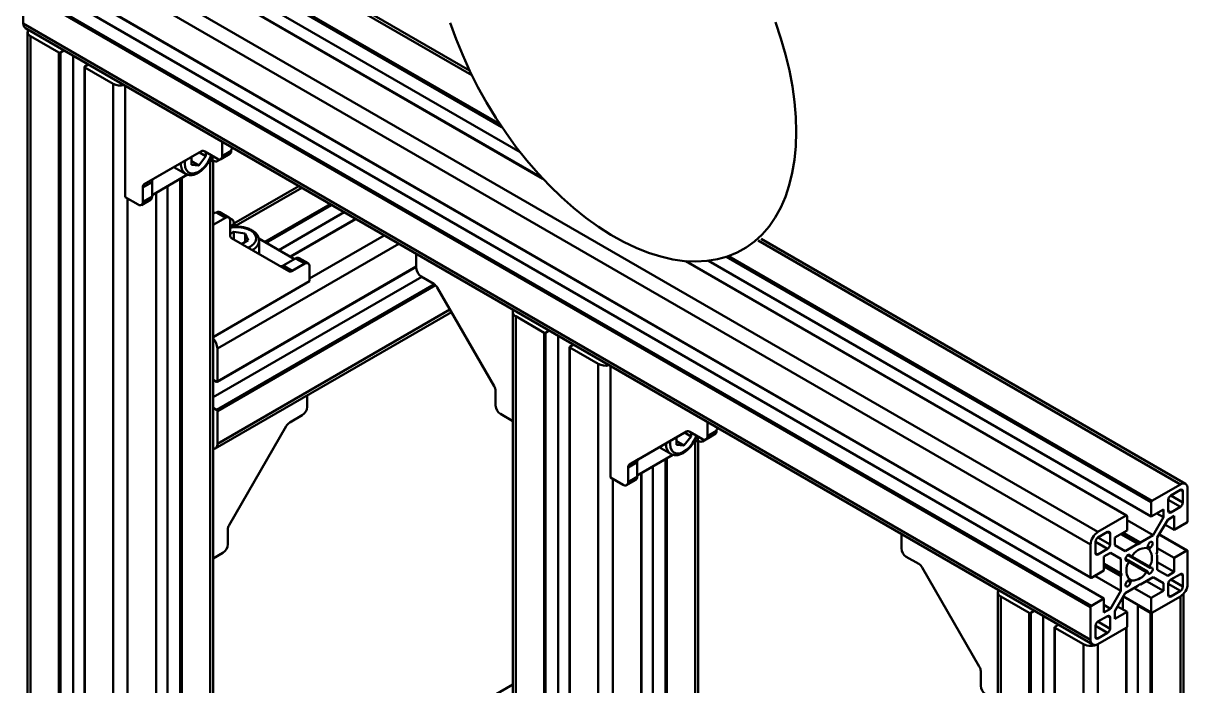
# Model space of a CAD drawing. Header units: millimetres. Extents: x 32504 to 36677, y 41990 to 42879.
# Drawn here: x 36437.1 to 36505, y 42753.1 to 42791.7 of the extents above; entities that cross this region are included whole.
import ezdxf

# ---------------------------------------------------------------- set-up
doc = ezdxf.new("R2010")
doc.units = ezdxf.units.MM
doc.layers.add('Net_dam', color=7, linetype='Continuous', lineweight=50)

msp = doc.modelspace()

# ---------------------------------------------------------------- linework, layer by layer
at = {"layer": 'Net_dam'}
for p, q in [((36442.3287, 42800.7495), (36463.2505, 42788.6716)), ((36463.1137, 42788.9534), (36442.6286, 42800.7792)), ((36440.6316, 42799.7208), (36465.0014, 42785.6524)), ((36440.674, 42799.7943), (36464.8947, 42785.812)), ((36439.175, 42798.9289), (36467.3919, 42782.6396)), ((36467.3509, 42782.6836), (36439.205, 42798.9319)), ((36440.6316, 42798.8716), (36466.0662, 42784.1885)), ((36437.5203, 42797.9737), (36499.7457, 42762.0518)), ((36437.0961, 42797.2389), (36499.3215, 42761.3169)), ((36437.0961, 42795.3282), (36499.3215, 42759.4062)), ((36437.1085, 42795.3007), (36499.3339, 42759.3787)), ((36437.0961, 42793.5971), (36499.3215, 42757.6751)), ((36437.0961, 42791.6864), (36437.0961, 42793.5971)), ((36437.1385, 42793.6706), (36499.3639, 42757.7486)), ((36437.8739, 42794.0951), (36500.0993, 42758.1732)), ((36437.0961, 42791.6864), (36499.3215, 42755.7644)), ((36437.2204, 42791.4117), (36499.4458, 42755.4897)), ((36437.3446, 42791.1965), (36437.3446, 42732.4055)), ((36437.5203, 42790.9515), (36439.175, 42789.9963)), ((36437.5203, 42790.9515), (36437.5203, 42732.1606)), ((36439.175, 42789.9963), (36439.175, 42731.2054)), ((36439.2598, 42789.9963), (36439.4659, 42790.1153)), ((36439.2598, 42789.9963), (36439.2598, 42731.2054)), ((36439.9952, 42789.8098), (36439.9952, 42731.6299)), ((36440.6565, 42789.1554), (36440.6565, 42730.3645)), ((36440.8802, 42789.2989), (36440.674, 42789.1799)), ((36440.674, 42789.1309), (36442.3287, 42788.1758)), ((36440.674, 42789.1309), (36440.674, 42730.34)), ((36442.3287, 42788.1758), (36442.3287, 42729.3848)), ((36443.0358, 42788.0545), (36443.0358, 42781.5618)), ((36448.6926, 42783.9629), (36448.6926, 42784.7889)), ((36444.151, 42782.3201), (36447.4784, 42784.2416)), ((36444.6813, 42782.6263), (36447.4826, 42784.2439)), ((36447.3589, 42784.1725), (36447.7465, 42783.9488)), ((36447.6784, 42784.2218), (36448.4098, 42783.7996)), ((36447.7465, 42783.9488), (36447.7465, 42784.1825)), ((36448.6098, 42783.7798), (36449.1401, 42784.086)), ((36448.6926, 42783.9629), (36449.223, 42784.2691)), ((36449.3373, 42784.4167), (36449.223, 42784.3508)), ((36449.223, 42784.3508), (36449.223, 42784.2691)), ((36446.2885, 42783.5215), (36446.2889, 42783.5546)), ((36446.8952, 42783.9047), (36446.8952, 42783.4573)), ((36446.8952, 42783.665), (36447.3208, 42783.4192)), ((36447.3208, 42783.4192), (36446.8952, 42783.4573)), ((36447.3208, 42783.4192), (36447.7465, 42783.9488)), ((36447.869, 42783.5682), (36448.134, 42783.7212)), ((36447.9855, 42783.6355), (36447.9855, 42738.6929)), ((36448.134, 42783.7212), (36448.134, 42783.9588)), ((36448.134, 42783.7212), (36448.2047, 42783.6804)), ((36448.1613, 42738.5915), (36448.1613, 42783.7055)), ((36448.4047, 42783.6606), (36448.935, 42783.9667)), ((36444.5985, 42781.6802), (36446.6752, 42782.879)), ((36445.8792, 42783.318), (36446.5578, 42782.9263)), ((36446.3309, 42782.6803), (36446.3309, 42737.7377)), ((36444.5985, 42782.4431), (36444.0682, 42782.137)), ((36444.0682, 42781.2924), (36444.0682, 42782.137)), ((36444.151, 42782.3201), (36444.6813, 42782.6263)), ((36444.5985, 42781.5986), (36444.5985, 42782.4431)), ((36445.5106, 42782.2067), (36445.5106, 42737.2642)), ((36446.246, 42782.6313), (36446.246, 42737.6887)), ((36453.1521, 42782.2145), (36449.3644, 42780.0279)), ((36453.3278, 42782.1131), (36449.513, 42779.9108)), ((36443.0358, 42781.5618), (36443.7853, 42781.1291)), ((36443.1772, 42781.4801), (36443.1772, 42735.9171)), ((36443.9853, 42781.1093), (36444.5156, 42781.4154)), ((36444.0682, 42781.2924), (36444.5985, 42781.5986)), ((36444.8318, 42781.8149), (36444.8318, 42736.8723)), ((36444.8494, 42736.8825), (36444.8494, 42781.825)), ((36448.1613, 42780.6921), (36448.2754, 42780.6262)), ((36448.2754, 42780.6262), (36448.3461, 42780.667)), ((36448.3461, 42780.667), (36448.8765, 42780.3609)), ((36449.0765, 42780.3807), (36448.5461, 42780.6868)), ((36454.9824, 42781.1579), (36451.1676, 42778.9556)), ((36455.0673, 42781.1089), (36451.2525, 42778.9067)), ((36455.8028, 42780.6843), (36451.988, 42778.4821)), ((36448.1613, 42779.948), (36448.8765, 42780.3609)), ((36449.2815, 42780.2614), (36449.0883, 42780.3729)), ((36449.1593, 42780.1975), (36449.1593, 42779.353)), ((36449.1593, 42779.8783), (36449.3644, 42779.9966)), ((36449.3644, 42779.9966), (36449.3644, 42780.0783)), ((36449.6289, 42779.8439), (36449.3644, 42779.9966)), ((36456.4639, 42780.3026), (36452.6491, 42778.1004)), ((36456.4815, 42780.2925), (36452.6667, 42778.0903)), ((36449.3612, 42779.5476), (36449.1593, 42779.4311)), ((36450.0327, 42779.4438), (36449.3612, 42779.5476)), ((36449.3612, 42779.1011), (36449.3612, 42779.5476)), ((36450.0327, 42779.4438), (36450.2126, 42779.0562)), ((36450.0327, 42778.9523), (36450.0327, 42779.4438)), ((36458.1361, 42779.3373), (36453.7838, 42776.8248)), ((36458.9847, 42778.8474), (36448.4098, 42772.7426)), ((36449.2422, 42779.1698), (36452.5696, 42777.2483)), ((36449.8257, 42778.8328), (36450.2126, 42779.0562)), ((36452.8999, 42777.9556), (36450.8234, 42779.1544)), ((36450.8412, 42778.2465), (36450.8412, 42779.0294)), ((36479.9459, 42779.0335), (36504.5541, 42764.8275)), ((36504.854, 42764.8572), (36480.1216, 42779.135)), ((36450.4604, 42778.4987), (36450.4319, 42778.4828)), ((36452.9706, 42777.9965), (36452.2393, 42777.5743)), ((36452.9706, 42777.9965), (36453.501, 42777.6903)), ((36453.7009, 42777.7101), (36453.1706, 42778.0163)), ((36460.0063, 42777.4317), (36460.0063, 42778.2576)), ((36478.0988, 42778.0915), (36502.857, 42763.7989)), ((36478.2055, 42778.1279), (36502.8994, 42763.8723)), ((36448.3974, 42770.8045), (36460.0063, 42777.5062)), ((36460.0063, 42777.5265), (36448.4098, 42770.8319)), ((36452.2393, 42777.5743), (36452.7696, 42777.2681)), ((36452.7696, 42777.2681), (36453.501, 42777.6903)), ((36453.7838, 42777.527), (36453.7838, 42776.6615)), ((36475.7083, 42777.8387), (36501.4004, 42763.007)), ((36501.4304, 42763.0099), (36475.7493, 42777.8353)), ((36477.034, 42777.857), (36502.857, 42762.9497)), ((36460.3204, 42776.9238), (36448.1613, 42769.9044)), ((36453.7838, 42776.6615), (36448.1613, 42773.4157)), ((36461.0206, 42776.5196), (36460.2892, 42776.9418)), ((36461.0538, 42776.4981), (36448.3674, 42769.1744)), ((36461.1219, 42776.4394), (36448.4098, 42769.1009)), ((36464.548, 42770.5452), (36461.2206, 42776.3084)), ((36448.2855, 42766.9155), (36462.0544, 42774.8641)), ((36461.9666, 42775.0163), (36448.4098, 42767.1902)), ((36465.6289, 42774.8683), (36465.6289, 42716.0774)), ((36465.6632, 42774.992), (36465.6632, 42774.9838)), ((36467.4592, 42773.6682), (36465.8046, 42774.6234)), ((36465.8046, 42715.8324), (36465.8046, 42774.6234)), ((36467.4592, 42714.8772), (36467.4592, 42773.6682)), ((36467.7502, 42773.7872), (36467.5441, 42773.6682)), ((36467.5441, 42714.8772), (36467.5441, 42773.6682)), ((36468.2795, 42715.3018), (36468.2795, 42773.4816)), ((36448.4098, 42772.7426), (36448.4098, 42770.8319)), ((36468.9407, 42772.8273), (36468.9407, 42714.0363)), ((36468.9583, 42772.8518), (36469.1644, 42772.9708)), ((36470.6129, 42771.8476), (36468.9583, 42772.8028)), ((36468.9583, 42714.0118), (36468.9583, 42772.8028)), ((36470.6129, 42713.0566), (36470.6129, 42771.8476)), ((36471.32, 42771.7264), (36471.32, 42765.2336)), ((36448.3674, 42770.8074), (36448.1613, 42770.9264)), ((36453.6424, 42769.3453), (36453.6424, 42770.0079)), ((36464.6308, 42769.4218), (36464.6308, 42770.2664)), ((36448.1613, 42769.2933), (36448.3674, 42769.1744)), ((36448.4098, 42769.1009), (36448.4098, 42767.1902)), ((36452.6282, 42768.4331), (36453.3595, 42768.8554)), ((36465.6289, 42768.5191), (36464.9137, 42768.9319)), ((36476.9769, 42767.6348), (36476.9769, 42768.4607)), ((36449.1007, 42762.4588), (36452.4282, 42768.222)), ((36472.4353, 42765.9919), (36475.7627, 42767.9135)), ((36472.9656, 42766.2981), (36475.7669, 42767.9158)), ((36475.6432, 42767.8444), (36476.0308, 42767.6206)), ((36475.9627, 42767.8937), (36476.6941, 42767.4714)), ((36476.0308, 42767.6206), (36476.0308, 42767.8543)), ((36476.894, 42767.4516), (36477.4244, 42767.7578)), ((36476.9769, 42767.6348), (36477.5072, 42767.9409)), ((36477.6215, 42768.0886), (36477.5072, 42768.0226)), ((36477.5072, 42768.0226), (36477.5072, 42767.9409)), ((36474.5727, 42767.1933), (36474.5732, 42767.2264)), ((36475.1794, 42767.5765), (36475.1794, 42767.1291)), ((36475.1794, 42767.3368), (36475.6051, 42767.0911)), ((36475.6051, 42767.0911), (36475.1794, 42767.1291)), ((36475.6051, 42767.0911), (36476.0308, 42767.6206)), ((36476.1533, 42767.24), (36476.4183, 42767.393)), ((36476.2698, 42722.3648), (36476.2698, 42767.3073)), ((36476.4183, 42767.393), (36476.4183, 42767.6306)), ((36476.4183, 42767.393), (36476.489, 42767.3522)), ((36476.4455, 42722.2633), (36476.4455, 42767.3773)), ((36476.689, 42767.3324), (36477.2193, 42767.6385)), ((36472.8828, 42765.352), (36474.9595, 42766.5509)), ((36474.1635, 42766.9899), (36474.842, 42766.5981)), ((36472.8828, 42766.115), (36472.3524, 42765.8088)), ((36472.3524, 42764.9643), (36472.3524, 42765.8088)), ((36472.4353, 42765.9919), (36472.9656, 42766.2981)), ((36472.8828, 42765.2704), (36472.8828, 42766.115)), ((36473.7949, 42720.936), (36473.7949, 42765.8786)), ((36474.5303, 42721.3606), (36474.5303, 42766.3031)), ((36474.6152, 42721.4096), (36474.6152, 42766.3521)), ((36471.32, 42765.2336), (36472.0696, 42764.8009)), ((36471.4615, 42719.589), (36471.4615, 42765.152)), ((36472.2696, 42764.7811), (36472.7999, 42765.0873)), ((36472.3524, 42764.9643), (36472.8828, 42765.2704)), ((36473.1161, 42720.5442), (36473.1161, 42765.4867)), ((36473.1337, 42720.5543), (36473.1337, 42765.4969)), ((36504.5541, 42764.8275), (36502.8994, 42763.8723)), ((36504.5541, 42764.5009), (36503.9884, 42764.1744)), ((36504.554, 42764.5009), (36504.6955, 42764.4193)), ((36504.6955, 42763.766), (36504.6955, 42764.4193)), ((36504.9783, 42762.6718), (36504.9783, 42764.5825)), ((36502.857, 42763.7989), (36502.857, 42762.9497)), ((36503.847, 42763.9294), (36503.847, 42763.2762)), ((36503.847, 42763.9293), (36504.5541, 42763.5211)), ((36503.9883, 42764.1743), (36504.6955, 42763.766)), ((36501.4004, 42763.007), (36499.7457, 42762.0518)), ((36501.4428, 42762.1332), (36501.4428, 42762.9824)), ((36502.857, 42762.9497), (36503.5641, 42763.3579)), ((36503.1777, 42763.1348), (36503.5641, 42762.9117)), ((36503.5641, 42763.3579), (36503.5641, 42762.9117)), ((36503.8141, 42762.7673), (36504.2005, 42762.9904)), ((36503.847, 42763.2762), (36503.9884, 42763.1945)), ((36503.9884, 42763.1945), (36504.5541, 42763.5211)), ((36504.2005, 42762.9904), (36504.2005, 42762.1738)), ((36501.4428, 42762.7425), (36502.9606, 42761.8663)), ((36503.5641, 42762.9117), (36502.9606, 42761.8663)), ((36503.2106, 42761.7219), (36503.8141, 42762.7673)), ((36503.6537, 42762.4895), (36504.2005, 42762.1738)), ((36504.2005, 42762.1738), (36504.9359, 42762.5983)), ((36449.0179, 42761.3354), (36449.0179, 42762.18)), ((36488.2906, 42761.1035), (36488.2906, 42761.9295)), ((36499.7456, 42761.7251), (36500.4528, 42761.3168)), ((36500.3114, 42762.0517), (36499.7457, 42761.7251)), ((36500.3114, 42762.0517), (36500.4528, 42761.97)), ((36500.4528, 42761.3168), (36500.4528, 42761.97)), ((36500.7357, 42761.725), (36501.4428, 42762.1332)), ((36500.7357, 42761.2789), (36500.7357, 42761.725)), ((36501.0863, 42761.9275), (36502.0764, 42761.3559)), ((36501.1174, 42761.9454), (36502.1499, 42761.3493)), ((36501.2333, 42762.0123), (36502.2234, 42761.4407)), ((36502.9606, 42761.8663), (36502.2234, 42761.4407)), ((36503.2106, 42760.8706), (36503.2106, 42761.7219)), ((36503.3142, 42761.9014), (36504.9359, 42760.9653)), ((36504.9659, 42760.9682), (36503.323, 42761.9167)), ((36499.3215, 42761.3169), (36499.3215, 42759.4062)), ((36499.6043, 42761.4802), (36499.6043, 42760.827)), ((36499.6043, 42761.4801), (36500.3114, 42761.0719)), ((36499.7457, 42760.7453), (36500.3114, 42761.0719)), ((36501.3392, 42760.9303), (36500.7357, 42761.2789)), ((36502.0764, 42761.3559), (36501.3392, 42760.9303)), ((36502.1499, 42761.3493), (36502.0764, 42761.3559)), ((36502.2234, 42761.4407), (36502.1499, 42761.3493)), ((36502.5745, 42761.1219), (36502.7589, 42761.0155)), ((36502.6585, 42761.2193), (36502.8013, 42761.1368)), ((36503.2106, 42761.1122), (36504.2005, 42760.5407)), ((36504.9359, 42760.9653), (36504.2005, 42760.5407)), ((36504.9783, 42759.0301), (36504.9783, 42760.9408)), ((36448.1613, 42760.5143), (36448.7351, 42760.8455)), ((36489.3048, 42760.1914), (36488.5735, 42760.6136)), ((36499.6043, 42760.8269), (36499.7457, 42760.7453)), ((36500.0993, 42760.6228), (36500.4857, 42760.8458)), ((36500.0993, 42759.8062), (36500.0993, 42760.6228)), ((36500.4856, 42760.8458), (36501.0892, 42760.4973)), ((36500.4857, 42760.8458), (36501.0892, 42760.4973)), ((36501.0892, 42760.4973), (36501.0892, 42759.646)), ((36501.3585, 42760.4656), (36501.4985, 42760.3847)), ((36501.5343, 42760.3872), (36501.3596, 42760.4881)), ((36501.4821, 42760.7006), (36502.7655, 42759.9597)), ((36501.4823, 42760.7007), (36501.657, 42760.5998)), ((36501.5012, 42760.7129), (36501.6413, 42760.632)), ((36502.6428, 42759.7471), (36501.5368, 42760.3856)), ((36501.5409, 42760.3122), (36502.5746, 42759.7155)), ((36501.7251, 42760.6314), (36502.7589, 42760.0346)), ((36503.1681, 42760.7613), (36503.2106, 42760.8706)), ((36503.2106, 42760.7009), (36503.1681, 42760.7613)), ((36503.2106, 42759.8497), (36503.2106, 42760.7009)), ((36503.2106, 42760.2957), (36504.2005, 42759.7242)), ((36504.2005, 42760.5407), (36504.2005, 42759.7242)), ((36492.8322, 42754.217), (36489.5048, 42759.9803)), ((36499.3639, 42759.3817), (36500.0993, 42759.8062)), ((36500.0993, 42760.2175), (36501.0892, 42759.646)), ((36500.0993, 42760.1816), (36501.1317, 42759.5857)), ((36500.0993, 42760.0478), (36501.0892, 42759.4763)), ((36501.0892, 42759.646), (36501.1317, 42759.5857)), ((36501.1317, 42759.5857), (36501.0892, 42759.4763)), ((36503.8141, 42759.5011), (36503.2106, 42759.8497)), ((36504.2005, 42759.7242), (36503.8141, 42759.5011)), ((36504.5541, 42759.6017), (36503.9884, 42759.2751)), ((36504.554, 42759.6017), (36504.6955, 42759.52)), ((36499.5712, 42759.5014), (36501.0892, 42758.6251)), ((36501.0892, 42759.4763), (36501.0892, 42758.6251)), ((36501.3392, 42758.4807), (36502.0764, 42758.9063)), ((36501.4985, 42759.2102), (36501.6413, 42759.1277)), ((36501.541, 42759.3314), (36501.7252, 42759.2251)), ((36502.0764, 42758.9063), (36502.1499, 42758.9977)), ((36502.1499, 42758.9977), (36502.2234, 42758.9911)), ((36502.2234, 42758.9911), (36502.9606, 42759.4167)), ((36502.574, 42759.1935), (36503.5641, 42758.6219)), ((36502.9605, 42759.4166), (36503.5641, 42759.0681)), ((36502.9606, 42759.4167), (36503.5641, 42759.0681)), ((36503.5641, 42759.0681), (36503.5641, 42758.6219)), ((36503.847, 42759.0302), (36503.847, 42758.3769)), ((36503.847, 42759.03), (36504.5541, 42758.6218)), ((36503.9883, 42759.275), (36504.6955, 42758.8668)), ((36504.6955, 42758.8668), (36504.6955, 42759.52)), ((36493.9131, 42758.5401), (36493.9131, 42699.7492)), ((36493.9475, 42758.6638), (36493.9475, 42758.6556)), ((36494.0889, 42758.2952), (36495.7435, 42757.34)), ((36494.0889, 42758.2952), (36494.0889, 42699.5043)), ((36501.0892, 42758.6251), (36500.4857, 42757.5797)), ((36500.7357, 42757.4353), (36501.3392, 42758.4807)), ((36501.1928, 42758.227), (36501.1928, 42757.5416)), ((36501.2265, 42758.2855), (36502.8694, 42757.337)), ((36501.2353, 42758.3007), (36502.857, 42757.3645)), ((36501.8669, 42758.7853), (36502.857, 42758.2137)), ((36503.5641, 42758.6219), (36502.857, 42758.2137)), ((36502.857, 42758.2137), (36502.857, 42757.3645)), ((36502.8994, 42757.34), (36504.5541, 42758.2952)), ((36503.847, 42758.3769), (36503.9884, 42758.2953)), ((36503.9884, 42758.2953), (36504.5541, 42758.6218)), ((36504.5541, 42758.2952), (36504.5541, 42699.5043)), ((36504.7298, 42699.7492), (36504.7298, 42758.4407)), ((36499.3215, 42757.6751), (36499.3215, 42755.7644)), ((36500.0993, 42758.1732), (36499.3639, 42757.7486)), ((36500.0993, 42757.3566), (36500.0993, 42758.1732)), ((36500.0993, 42757.8027), (36500.4857, 42757.5797)), ((36500.4857, 42757.5797), (36500.0993, 42757.3566)), ((36500.896, 42757.713), (36501.4428, 42757.3973)), ((36502.104, 42757.7789), (36502.0792, 42757.7645)), ((36502.0792, 42757.7645), (36502.8146, 42757.34)), ((36502.0792, 42757.7645), (36502.0792, 42698.9736)), ((36495.7435, 42757.34), (36495.7435, 42698.5491)), ((36495.8284, 42757.34), (36496.0345, 42757.459)), ((36495.8284, 42757.34), (36495.8284, 42698.5491)), ((36496.5638, 42757.1535), (36496.5638, 42698.9736)), ((36500.3114, 42757.1525), (36499.7457, 42756.8259)), ((36500.3114, 42757.1524), (36500.4528, 42757.0708)), ((36500.4528, 42756.4176), (36500.4528, 42757.0708)), ((36500.7357, 42756.9891), (36500.7357, 42757.4353)), ((36501.4428, 42757.3973), (36500.7357, 42756.9891)), ((36501.4428, 42756.5481), (36501.4428, 42757.3973)), ((36502.8146, 42757.34), (36502.8146, 42698.5491)), ((36502.8994, 42757.34), (36502.8994, 42698.5491)), ((36497.225, 42756.4991), (36497.225, 42697.7082)), ((36497.4487, 42756.6426), (36497.2426, 42756.5236)), ((36497.2426, 42756.4746), (36498.8972, 42755.5194)), ((36497.2426, 42756.4746), (36497.2426, 42697.6837)), ((36499.6043, 42756.5809), (36499.6043, 42755.9277)), ((36499.6043, 42756.5808), (36500.3114, 42756.1726)), ((36499.7456, 42756.8258), (36500.4528, 42756.4176)), ((36499.7457, 42755.5194), (36501.4004, 42756.4746)), ((36501.4004, 42756.4746), (36501.4004, 42697.6837)), ((36501.4179, 42697.7082), (36501.4179, 42756.4892)), ((36498.8972, 42755.5194), (36498.8972, 42696.7285)), ((36499.6043, 42755.9277), (36499.7457, 42755.846)), ((36499.7457, 42755.846), (36500.3114, 42756.1726)), ((36499.7457, 42755.5194), (36499.7457, 42696.7285)), ((36492.9151, 42753.0937), (36492.9151, 42753.9382)), ((36465.6289, 42753.1701), (36448.1613, 42743.0863))]:
    msp.add_line(p, q, dxfattribs=at)
at = {"layer": 'Net_dam', "flags": 128}
for points in [[(36480.9472, 42791.762), (36481.2642, 42790.8168), (36481.5348, 42789.8749), (36481.7579, 42788.9408), (36481.9324, 42788.0189), (36482.0573, 42787.1137), (36482.1322, 42786.2294), (36482.1567, 42785.3702), (36482.1306, 42784.5403), (36482.0541, 42783.7436), (36481.9276, 42782.9838), (36481.7515, 42782.2647), (36481.5269, 42781.5896), (36481.2547, 42780.9618), (36480.9363, 42780.3843), (36480.5732, 42779.8597), (36480.167, 42779.3907), (36479.7198, 42778.9794), (36479.2337, 42778.6277), (36478.7109, 42778.3375), (36478.1541, 42778.11), (36477.5657, 42777.9464), (36476.9487, 42777.8474), (36476.3059, 42777.8134), (36475.6405, 42777.8448), (36474.9556, 42777.9412), (36474.2545, 42778.1023), (36473.5405, 42778.3272), (36472.817, 42778.615), (36472.0874, 42778.9642), (36471.3553, 42779.3732), (36470.6242, 42779.84), (36469.8974, 42780.3624), (36469.1785, 42780.9379), (36468.4709, 42781.5637), (36467.778, 42782.237), (36467.1031, 42782.9544), (36466.4493, 42783.7126), (36465.8199, 42784.5079), (36465.2178, 42785.3366), (36464.6458, 42786.1946), (36464.1068, 42787.078), (36463.6032, 42787.9825), (36463.1375, 42788.9038), (36462.7119, 42789.8375), (36462.3284, 42790.7792), (36461.9888, 42791.7243)], [(36446.5273, 42783.6923), (36446.5147, 42783.5215), (36446.5401, 42783.3046), (36446.6144, 42783.1306), (36446.7332, 42783.0104), (36446.8889, 42782.9516), (36447.0717, 42782.9577), (36447.2702, 42783.0286), (36447.4719, 42783.1597), (36447.6641, 42783.3427), (36447.8347, 42783.5662), (36447.973, 42783.8162), (36448.049, 42784.0079)], [(36448.4792, 42783.7695), (36448.466, 42783.7311), (36448.4399, 42783.6898), (36448.4047, 42783.6606), (36448.3619, 42783.6447), (36448.313, 42783.6427), (36448.2599, 42783.6548), (36448.2047, 42783.6804)], [(36448.935, 42783.9667), (36448.9351, 42783.9667), (36448.9469, 42783.9744)], [(36449.1509, 42780.2717), (36449.1898, 42780.2792), (36449.2387, 42780.2773), (36449.2815, 42780.2614), (36449.3167, 42780.2322), (36449.3429, 42780.1908), (36449.3589, 42780.1389), (36449.3644, 42780.0783)], [(36450.1937, 42778.6204), (36450.3473, 42778.6947), (36450.5224, 42778.825), (36450.6359, 42778.9764), (36450.6806, 42779.1394), (36450.6537, 42779.3036), (36450.5569, 42779.4588), (36450.3963, 42779.5952), (36450.1819, 42779.7043), (36449.9273, 42779.7792), (36449.6484, 42779.8152), (36449.3628, 42779.81), (36449.1593, 42779.7801)], [(36474.8115, 42767.3641), (36474.799, 42767.1933), (36474.8243, 42766.9765), (36474.8987, 42766.8024), (36475.0175, 42766.6822), (36475.1732, 42766.6234), (36475.356, 42766.6296), (36475.5545, 42766.7004), (36475.7562, 42766.8315), (36475.9483, 42767.0146), (36476.1189, 42767.2381), (36476.2573, 42767.488), (36476.3333, 42767.6797)], [(36476.7634, 42767.4414), (36476.7503, 42767.403), (36476.7242, 42767.3616), (36476.689, 42767.3324), (36476.6461, 42767.3165), (36476.5972, 42767.3146), (36476.5442, 42767.3266), (36476.489, 42767.3522)], [(36477.2193, 42767.6385), (36477.2193, 42767.6386), (36477.2312, 42767.6463)], [(36502.8013, 42761.1368), (36502.8597, 42761.1858), (36502.9074, 42761.2552), (36502.9358, 42761.3325), (36502.9398, 42761.4038), (36502.9188, 42761.4564), (36502.8764, 42761.4808), (36502.8204, 42761.4727), (36502.7606, 42761.4335), (36502.7079, 42761.3703), (36502.6717, 42761.2943), (36502.6585, 42761.2192)], [(36501.6413, 42760.632), (36501.6281, 42760.6918), (36501.5919, 42760.726), (36501.5392, 42760.7284), (36501.4794, 42760.6986), (36501.4234, 42760.642), (36501.381, 42760.5686), (36501.36, 42760.4918), (36501.364, 42760.4251), (36501.3924, 42760.3806), (36501.4401, 42760.3663), (36501.4985, 42760.3847)], [(36501.4985, 42760.3847), (36501.5125, 42760.39), (36501.5254, 42760.3904), (36501.5362, 42760.386), (36501.5443, 42760.3771), (36501.549, 42760.3643), (36501.55, 42760.3485), (36501.5472, 42760.3308), (36501.5409, 42760.3124)], [(36501.7254, 42760.6318), (36501.7126, 42760.6171), (36501.6986, 42760.6057), (36501.6844, 42760.5986), (36501.6709, 42760.5962), (36501.6592, 42760.5987), (36501.6499, 42760.6059), (36501.6438, 42760.6173), (36501.6413, 42760.632)], [(36502.5746, 42759.7155), (36502.5874, 42759.7301), (36502.6014, 42759.7413), (36502.6156, 42759.7484), (36502.629, 42759.7507), (36502.6408, 42759.7482), (36502.65, 42759.741), (36502.656, 42759.7296), (36502.6585, 42759.7148)], [(36502.6585, 42759.7148), (36502.6718, 42759.6551), (36502.708, 42759.621), (36502.7606, 42759.6186), (36502.8203, 42759.6483), (36502.8764, 42759.7049), (36502.9187, 42759.7782), (36502.9398, 42759.855), (36502.9358, 42759.9217), (36502.9075, 42759.9662), (36502.8599, 42759.9806), (36502.8016, 42759.9624)], [(36502.8016, 42759.9624), (36502.7875, 42759.9571), (36502.7746, 42759.9565), (36502.7637, 42759.9609), (36502.7556, 42759.9698), (36502.7508, 42759.9826), (36502.7498, 42759.9984), (36502.7526, 42760.0161), (36502.7589, 42760.0346)], [(36501.4986, 42759.2102), (36501.4402, 42759.1612), (36501.3925, 42759.0918), (36501.364, 42759.0146), (36501.36, 42758.9432), (36501.381, 42758.8906), (36501.4233, 42758.8661), (36501.4794, 42758.8742), (36501.5391, 42758.9134), (36501.5919, 42758.9767), (36501.6281, 42759.0526), (36501.6413, 42759.1277)]]:
    msp.add_lwpolyline(points, dxfattribs=at)
at = {"layer": 'Net_dam'}
for centre, radius, start, end in [((36437.3901, 42791.6539), 0.2958, 173.701153, 234.986667), ((36437.61, 42791.1943), 0.2588, 151.450922, 249.719467), ((36439.2174, 42790.0782), 0.0922, 242.609672, 297.390328), ((36440.6833, 42789.1554), 0.0262, 110.783421, 249.216579), ((36442.7542, 42789.0002), 0.9278, 242.700889, 283.03031), ((36447.5612, 42784.0583), 0.2012, 54.381827, 114.313952), ((36449.027, 42784.2475), 0.1972, 305.013333, 6.298847), ((36446.921, 42783.4487), 0.6367, 173.436925, 234.723881), ((36448.5202, 42783.935), 0.1747, 230.796715, 9.214037), ((36444.2684, 42782.1567), 0.2012, 125.698039, 185.620379), ((36444.7987, 42782.4628), 0.2012, 125.698039, 185.620379), ((36444.4025, 42781.5769), 0.1972, 305.013333, 6.298848), ((36443.8957, 42781.2645), 0.1747, 230.796715, 9.214037), ((36448.4633, 42780.5035), 0.2012, 65.692881, 125.617577), ((36448.9869, 42780.2255), 0.1747, 350.785963, 129.203285), ((36449.3596, 42779.3333), 0.2012, 174.379621, 234.301961), ((36450.2073, 42779.0828), 0.6366, 293.432238, 354.720947), ((36453.0878, 42777.8329), 0.2012, 65.692881, 125.617577), ((36452.1214, 42777.7397), 0.2031, 247.423597, 305.46513), ((36452.6524, 42777.4317), 0.2012, 245.686048, 305.618173), ((36453.6114, 42777.555), 0.1747, 350.785963, 129.203285), ((36460.6204, 42777.4596), 0.6147, 182.605478, 237.394522), ((36460.7151, 42776.03), 0.577, 28.855609, 58.045328), ((36465.8947, 42774.8667), 0.2594, 153.174266, 249.678093), ((36447.4831, 42772.699), 0.9277, 2.697218, 43.030069), ((36467.5017, 42773.7501), 0.0922, 242.609672, 297.390328), ((36468.9676, 42772.8273), 0.0262, 110.783421, 249.216579), ((36471.0385, 42772.6721), 0.9278, 242.700889, 283.03031), ((36448.3839, 42770.8277), 0.0262, 230.796715, 9.214037), ((36464.054, 42770.2467), 0.5771, 1.956499, 31.143728), ((36448.3177, 42769.0967), 0.0922, 2.605478, 57.394522), ((36453.0283, 42769.3732), 0.6147, 302.605478, 357.394522), ((36465.2449, 42769.4498), 0.6147, 182.605478, 237.394522), ((36452.9336, 42767.9435), 0.577, 121.954672, 151.144391), ((36475.8455, 42767.7301), 0.2012, 54.381827, 114.313952), ((36477.3112, 42767.9193), 0.1972, 305.013333, 6.298848), ((36448.1546, 42767.1465), 0.2589, 271.4647, 9.713744), ((36475.2053, 42767.1206), 0.6367, 173.436925, 234.723881), ((36476.8045, 42767.6068), 0.1747, 230.796715, 9.214037), ((36472.5527, 42765.8285), 0.2012, 125.698039, 185.620379), ((36473.083, 42766.1347), 0.2012, 125.698039, 185.620379), ((36472.6868, 42765.2488), 0.1972, 305.013333, 6.298847), ((36472.18, 42764.9363), 0.1747, 230.796715, 9.214037), ((36504.7197, 42764.6245), 0.262, 350.785963, 129.203285), ((36504.6093, 42764.4332), 0.0873, 350.785963, 129.203285), ((36502.9491, 42763.7947), 0.0922, 122.605478, 177.394522), ((36504.154, 42763.9154), 0.3074, 122.605478, 177.394522), ((36504.3884, 42763.78), 0.3074, 302.605478, 357.394522), ((36501.4169, 42762.9866), 0.0262, 350.785963, 129.203285), ((36503.9332, 42763.2622), 0.0873, 170.785963, 309.203285), ((36449.5947, 42762.1603), 0.5771, 148.856272, 178.043501), ((36504.8862, 42762.676), 0.0922, 302.605478, 357.394522), ((36500.2426, 42761.275), 0.9221, 122.605478, 177.394522), ((36499.9114, 42761.4662), 0.3074, 122.605478, 177.394522), ((36500.3666, 42761.984), 0.0873, 350.785963, 129.203285), ((36448.4038, 42761.3634), 0.6147, 302.605478, 357.394522), ((36488.9047, 42761.1315), 0.6147, 182.605478, 237.394522), ((36500.1458, 42761.3308), 0.3074, 302.605478, 357.394522), ((36502.5557, 42760.1739), 0.9482, 88.848936, 151.123502), ((36502.5614, 42761.2181), 0.0971, 277.87836, 0.70611), ((36502.8487, 42761.0522), 0.097, 119.248052, 202.209621), ((36501.9468, 42760.525), 0.9487, 328.868979, 31.13031), ((36504.9525, 42760.945), 0.0262, 350.785963, 129.203285), ((36499.6905, 42760.813), 0.0873, 170.785963, 309.203285), ((36502.353, 42759.8219), 0.9487, 148.867602, 211.132519), ((36488.9994, 42759.7018), 0.577, 28.855609, 58.045328), ((36501.744, 42760.1734), 0.9485, 268.863545, 331.132505), ((36504.6093, 42759.534), 0.0873, 350.785963, 129.203285), ((36499.3473, 42759.402), 0.0262, 170.785963, 309.203285), ((36501.4511, 42759.2948), 0.097, 299.294868, 22.187306), ((36501.7383, 42759.129), 0.097, 97.769825, 180.738607), ((36504.154, 42759.0162), 0.3074, 122.605478, 177.394522), ((36504.0572, 42759.072), 0.9221, 302.605478, 357.394522), ((36494.179, 42758.5385), 0.2594, 153.174266, 249.678093), ((36503.9332, 42758.3629), 0.0873, 170.785963, 309.203285), ((36504.3884, 42758.8808), 0.3074, 302.605478, 357.394522), ((36499.4136, 42757.6709), 0.0922, 122.605478, 177.394522), ((36495.7859, 42757.4219), 0.0922, 242.609672, 297.390328), ((36500.3666, 42757.0848), 0.0873, 350.785963, 129.203285), ((36502.857, 42757.4219), 0.0922, 242.609672, 297.390328), ((36502.8829, 42757.3603), 0.0262, 170.785963, 309.203285), ((36497.2519, 42756.4991), 0.0262, 110.783421, 249.216579), ((36499.9114, 42756.567), 0.3074, 122.605478, 177.394522), ((36500.1458, 42756.4315), 0.3074, 302.605478, 357.394522), ((36501.3507, 42756.5523), 0.0922, 302.605478, 357.394522), ((36499.3215, 42756.3383), 0.9222, 242.609672, 297.390328), ((36499.5801, 42755.7225), 0.262, 170.785963, 309.203285), ((36499.6905, 42755.9137), 0.0873, 170.785963, 309.203285), ((36492.3383, 42753.9185), 0.5771, 1.956499, 31.143728), ((36493.5292, 42753.1216), 0.6147, 182.605478, 237.394522)]:
    msp.add_arc(centre, radius, start, end, dxfattribs=at)
for points, knots in [([(36446.5547, 42782.9337), (36446.5998, 42782.9096), (36446.6991, 42782.8566), (36446.8808, 42782.8442), (36447.0805, 42782.8808), (36447.2876, 42782.9738), (36447.4938, 42783.1195), (36447.6885, 42783.3117), (36447.8594, 42783.5395), (36447.9932, 42783.7713), (36448.0495, 42783.9263), (36448.0739, 42783.9935)], [0, 0, 0, 0, 0.09042498, 0.19907316, 0.31015246, 0.42654899, 0.54659074, 0.66732606, 0.78771229, 0.90792059, 1, 1, 1, 1]), ([(36450.8363, 42779.023), (36450.8346, 42779.0741), (36450.8309, 42779.1867), (36450.7508, 42779.3502), (36450.6192, 42779.5048), (36450.4351, 42779.6377), (36450.2058, 42779.7434), (36449.942, 42779.8159), (36449.6592, 42779.85), (36449.3917, 42779.8499), (36449.2296, 42779.8213), (36449.1593, 42779.8088)], [0, 0, 0, 0, 0.0904714, 0.1991359, 0.3102353, 0.4266559, 0.5467228, 0.6674819, 0.7878913, 0.9081225, 1, 1, 1, 1]), ([(36474.8389, 42766.6055), (36474.884, 42766.5814), (36474.9834, 42766.5284), (36475.165, 42766.516), (36475.3647, 42766.5526), (36475.5719, 42766.6456), (36475.778, 42766.7913), (36475.9728, 42766.9835), (36476.1437, 42767.2114), (36476.2775, 42767.4432), (36476.3338, 42767.5981), (36476.3582, 42767.6653)], [0, 0, 0, 0, 0.090425, 0.1990732, 0.3101525, 0.426549, 0.5465907, 0.6673261, 0.7877123, 0.9079206, 1, 1, 1, 1])]:
    msp.add_open_spline(points, degree=3, knots=knots, dxfattribs=at)

doc.saveas('drawing.dxf')
